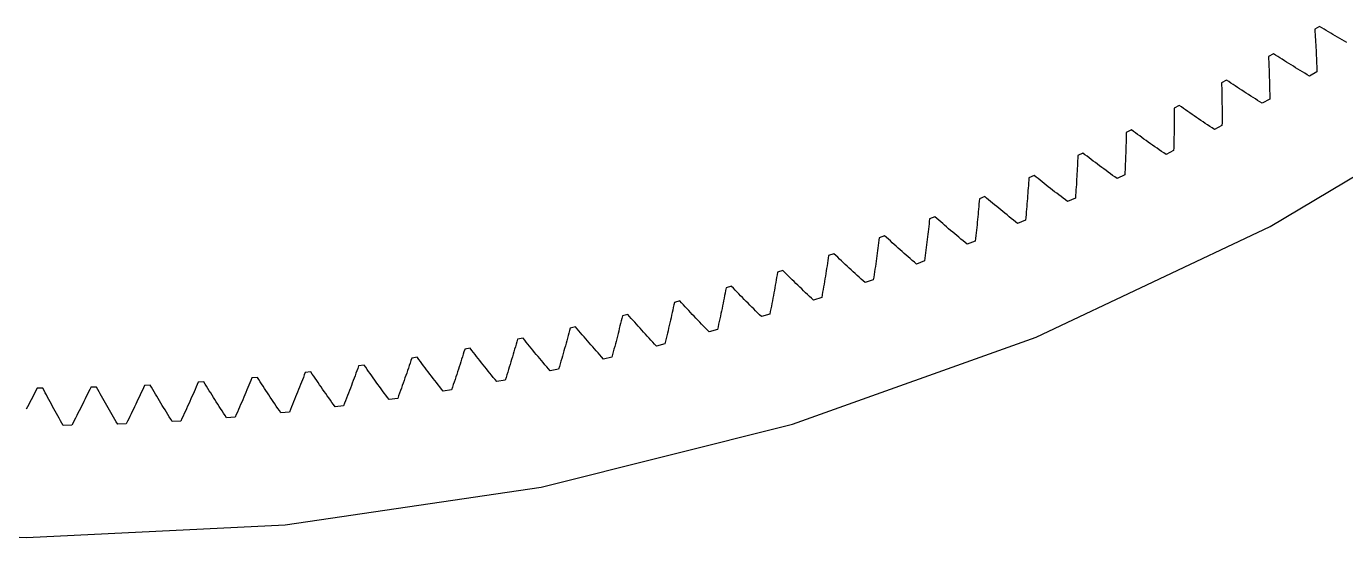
# Model space of a CAD drawing. Header units: metres. Extents: x -170 to 170, y -170 to 0.
# Drawn here: x 0 to 85, y -170 to -137 of the extents above; entities that cross this region are included whole.
import ezdxf

# ---------------------------------------------------------------- set-up
doc = ezdxf.new("R2010")
doc.units = ezdxf.units.M

msp = doc.modelspace()

# ---------------------------------------------------------------- linework, layer by layer
for p, q in [((83.3136, -137.011), (82.9986, -137.202)), ((82.9986, -137.202), (82.9998, -137.204)), ((82.9998, -137.204), (83.0113, -137.369)), ((83.0113, -137.369), (83.0226, -137.536)), ((83.0226, -137.536), (83.0335, -137.703)), ((83.3148, -137.013), (83.3136, -137.011)), ((83.4562, -137.1), (83.3148, -137.013)), ((83.5984, -137.186), (83.4562, -137.1)), ((83.7414, -137.273), (83.5984, -137.186)), ((83.8852, -137.36), (83.7414, -137.273)), ((84.0299, -137.447), (83.8852, -137.36)), ((84.1754, -137.534), (84.0299, -137.447)), ((84.3217, -137.621), (84.1754, -137.534)), ((84.4689, -137.708), (84.3217, -137.621)), ((83.0335, -137.703), (83.0441, -137.87)), ((83.0441, -137.87), (83.0543, -138.039)), ((83.0543, -138.039), (83.0642, -138.208)), ((83.0642, -138.208), (83.0738, -138.378)), ((83.0738, -138.378), (83.083, -138.549)), ((83.083, -138.549), (83.0919, -138.72)), ((84.6168, -137.795), (84.4689, -137.708)), ((84.7656, -137.883), (84.6168, -137.795)), ((84.9153, -137.97), (84.7656, -137.883)), ((85.0658, -138.057), (84.9153, -137.97)), ((80.3361, -138.778), (80.0171, -138.962)), ((80.0171, -138.962), (80.0182, -138.964)), ((80.0182, -138.964), (80.0262, -139.13)), ((80.0262, -139.13), (80.0338, -139.296)), ((80.0338, -139.296), (80.0412, -139.463)), ((80.3372, -138.78), (80.3361, -138.778)), ((80.4767, -138.87), (80.3372, -138.78)), ((80.617, -138.959), (80.4767, -138.87)), ((80.7581, -139.049), (80.617, -138.959)), ((80.9001, -139.139), (80.7581, -139.049)), ((81.0428, -139.229), (80.9001, -139.139)), ((81.1864, -139.319), (81.0428, -139.229)), ((81.3308, -139.41), (81.1864, -139.319)), ((83.0919, -138.72), (83.1004, -138.893)), ((83.1004, -138.893), (83.1086, -139.066)), ((83.1086, -139.066), (83.1164, -139.239)), ((83.1164, -139.239), (83.1239, -139.414)), ((80.0412, -139.463), (80.0481, -139.631)), ((80.0481, -139.631), (80.0547, -139.8)), ((80.0547, -139.8), (80.061, -139.969)), ((80.061, -139.969), (80.0669, -140.139)), ((80.0669, -140.139), (80.0724, -140.31)), ((81.476, -139.5), (81.3308, -139.41)), ((81.6221, -139.59), (81.476, -139.5)), ((81.769, -139.681), (81.6221, -139.59)), ((81.9167, -139.771), (81.769, -139.681)), ((82.0653, -139.861), (81.9167, -139.771)), ((82.2146, -139.952), (82.0653, -139.861)), ((82.3649, -140.042), (82.2146, -139.952)), ((82.5159, -140.133), (82.3649, -140.042)), ((82.6678, -140.224), (82.5159, -140.133)), ((83.144, -139.942), (82.6678, -140.224)), ((83.1239, -139.414), (83.1309, -139.589)), ((83.1309, -139.589), (83.1376, -139.765)), ((83.1376, -139.765), (83.144, -139.942)), ((77.3212, -140.48), (76.9982, -140.657)), ((76.9982, -140.657), (76.9993, -140.659)), ((76.9993, -140.659), (77.0037, -140.825)), ((77.0037, -140.825), (77.0078, -140.992)), ((77.0078, -140.992), (77.0115, -141.159)), ((77.3223, -140.482), (77.3212, -140.48)), ((77.4598, -140.575), (77.3223, -140.482)), ((77.5981, -140.667), (77.4598, -140.575)), ((77.7372, -140.76), (77.5981, -140.667)), ((77.8772, -140.853), (77.7372, -140.76)), ((78.018, -140.947), (77.8772, -140.853)), ((78.1596, -141.04), (78.018, -140.947)), ((78.302, -141.133), (78.1596, -141.04)), ((80.0724, -140.31), (80.0776, -140.482)), ((80.0776, -140.482), (80.0824, -140.654)), ((80.0824, -140.654), (80.0868, -140.827)), ((80.0868, -140.827), (80.0909, -141.001)), ((80.0909, -141.001), (80.0945, -141.176)), ((77.0115, -141.159), (77.0148, -141.327)), ((77.0148, -141.327), (77.0178, -141.496)), ((77.0178, -141.496), (77.0204, -141.665)), ((77.0204, -141.665), (77.0226, -141.835)), ((77.0226, -141.835), (77.0244, -142.006)), ((78.4453, -141.226), (78.302, -141.133)), ((78.5893, -141.32), (78.4453, -141.226)), ((78.7342, -141.413), (78.5893, -141.32)), ((78.88, -141.507), (78.7342, -141.413)), ((79.0265, -141.601), (78.88, -141.507)), ((79.1739, -141.694), (79.0265, -141.601)), ((79.3221, -141.788), (79.1739, -141.694)), ((79.4712, -141.882), (79.3221, -141.788)), ((79.6211, -141.976), (79.4712, -141.882)), ((80.1033, -141.704), (79.6211, -141.976)), ((80.0945, -141.176), (80.0978, -141.351)), ((80.0978, -141.351), (80.1007, -141.527)), ((80.1007, -141.527), (80.1033, -141.704)), ((80.1374, -149.927), (94.4469, -141.35)), ((74.2702, -142.117), (73.9435, -142.287)), ((73.9435, -142.287), (73.9445, -142.289)), ((73.9445, -142.289), (73.9453, -142.455)), ((73.9453, -142.455), (73.9458, -142.621)), ((73.9459, -142.789), (73.9456, -142.957)), ((73.9458, -142.621), (73.9459, -142.789)), ((74.2712, -142.119), (74.2702, -142.117)), ((74.4067, -142.214), (74.2712, -142.119)), ((74.543, -142.31), (74.4067, -142.214)), ((74.6801, -142.406), (74.543, -142.31)), ((74.818, -142.502), (74.6801, -142.406)), ((74.9567, -142.598), (74.818, -142.502)), ((75.0963, -142.694), (74.9567, -142.598)), ((75.2367, -142.791), (75.0963, -142.694)), ((75.3779, -142.887), (75.2367, -142.791)), ((77.0244, -142.006), (77.0259, -142.178)), ((77.0259, -142.178), (77.027, -142.35)), ((77.027, -142.35), (77.0277, -142.524)), ((77.0277, -142.524), (77.028, -142.698)), ((77.028, -142.698), (77.0279, -142.872)), ((73.9406, -143.636), (73.9383, -143.808)), ((73.9424, -143.465), (73.9406, -143.636)), ((73.9439, -143.295), (73.9424, -143.465)), ((73.9449, -143.125), (73.9439, -143.295)), ((73.9456, -142.957), (73.9449, -143.125)), ((75.5199, -142.984), (75.3779, -142.887)), ((75.6628, -143.08), (75.5199, -142.984)), ((75.8064, -143.177), (75.6628, -143.08)), ((75.9509, -143.274), (75.8064, -143.177)), ((76.0963, -143.371), (75.9509, -143.274)), ((76.2424, -143.467), (76.0963, -143.371)), ((76.3894, -143.565), (76.2424, -143.467)), ((76.5372, -143.662), (76.3894, -143.565)), ((77.0252, -143.401), (76.5372, -143.662)), ((77.0265, -143.224), (77.0252, -143.401)), ((77.0274, -143.048), (77.0265, -143.224)), ((77.0279, -142.872), (77.0274, -143.048)), ((70.8459, -144.352), (70.8419, -144.52)), ((70.8494, -144.185), (70.8459, -144.352)), ((70.8525, -144.018), (70.8494, -144.185)), ((70.8553, -143.852), (70.8525, -144.018)), ((71.1846, -143.687), (70.8543, -143.85)), ((70.8543, -143.85), (70.8553, -143.852)), ((71.1856, -143.689), (71.1846, -143.687)), ((71.319, -143.788), (71.1856, -143.689)), ((71.4531, -143.886), (71.319, -143.788)), ((71.5881, -143.985), (71.4531, -143.886)), ((71.7239, -144.084), (71.5881, -143.985)), ((71.8606, -144.183), (71.7239, -144.084)), ((71.998, -144.282), (71.8606, -144.183)), ((72.1363, -144.382), (71.998, -144.282)), ((72.2754, -144.481), (72.1363, -144.382)), ((72.4153, -144.581), (72.2754, -144.481)), ((73.9292, -144.327), (73.9253, -144.502)), ((73.9326, -144.153), (73.9292, -144.327)), ((73.9357, -143.98), (73.9326, -144.153)), ((73.9383, -143.808), (73.9357, -143.98)), ((67.733, -145.348), (67.7266, -145.514)), ((68.0658, -145.19), (67.732, -145.346)), ((67.732, -145.346), (67.733, -145.348)), ((68.0667, -145.192), (68.0658, -145.19)), ((68.198, -145.294), (68.0667, -145.192)), ((68.33, -145.395), (68.198, -145.294)), ((70.8222, -145.199), (70.8163, -145.371)), ((70.8278, -145.028), (70.8222, -145.199)), ((70.8329, -144.858), (70.8278, -145.028)), ((70.8376, -144.689), (70.8329, -144.858)), ((70.8419, -144.52), (70.8376, -144.689)), ((72.556, -144.68), (72.4153, -144.581)), ((72.6976, -144.78), (72.556, -144.68)), ((72.84, -144.88), (72.6976, -144.78)), ((72.9832, -144.98), (72.84, -144.88)), ((73.1272, -145.08), (72.9832, -144.98)), ((73.2721, -145.18), (73.1272, -145.08)), ((73.4178, -145.281), (73.2721, -145.18)), ((73.9112, -145.03), (73.4178, -145.281)), ((73.9163, -144.853), (73.9112, -145.03)), ((73.921, -144.677), (73.9163, -144.853)), ((73.9253, -144.502), (73.921, -144.677)), ((67.6973, -146.184), (67.6889, -146.354)), ((67.7052, -146.016), (67.6973, -146.184)), ((67.7128, -145.848), (67.7052, -146.016)), ((67.7199, -145.681), (67.7128, -145.848)), ((67.7266, -145.514), (67.7199, -145.681)), ((68.4628, -145.497), (68.33, -145.395)), ((68.5965, -145.599), (68.4628, -145.497)), ((68.7309, -145.701), (68.5965, -145.599)), ((68.8662, -145.803), (68.7309, -145.701)), ((69.0023, -145.906), (68.8662, -145.803)), ((69.1392, -146.008), (69.0023, -145.906)), ((69.2769, -146.111), (69.1392, -146.008)), ((69.4155, -146.213), (69.2769, -146.111)), ((70.7883, -146.064), (70.7802, -146.24)), ((70.7959, -145.89), (70.7883, -146.064)), ((70.8031, -145.716), (70.7959, -145.89)), ((70.8099, -145.543), (70.8031, -145.716)), ((70.8163, -145.371), (70.8099, -145.543)), ((64.5692, -146.942), (64.5589, -147.109)), ((64.5791, -146.777), (64.5692, -146.942)), ((64.9153, -146.626), (64.5782, -146.775)), ((64.5782, -146.775), (64.5791, -146.777)), ((64.9162, -146.628), (64.9153, -146.626)), ((65.0452, -146.732), (64.9162, -146.628)), ((65.175, -146.837), (65.0452, -146.732)), ((65.3056, -146.941), (65.175, -146.837)), ((65.437, -147.046), (65.3056, -146.941)), ((65.5692, -147.151), (65.437, -147.046)), ((67.6511, -147.038), (67.6406, -147.211)), ((67.6612, -146.866), (67.6511, -147.038)), ((67.6709, -146.694), (67.6612, -146.866)), ((67.6801, -146.524), (67.6709, -146.694)), ((67.6889, -146.354), (67.6801, -146.524)), ((69.5548, -146.316), (69.4155, -146.213)), ((69.695, -146.419), (69.5548, -146.316)), ((69.836, -146.522), (69.695, -146.419)), ((69.9779, -146.625), (69.836, -146.522)), ((70.1205, -146.728), (69.9779, -146.625)), ((70.264, -146.832), (70.1205, -146.728)), ((70.7628, -146.592), (70.264, -146.832)), ((70.7717, -146.415), (70.7628, -146.592)), ((70.7802, -146.24), (70.7717, -146.415)), ((64.5133, -147.781), (64.5009, -147.951)), ((64.5254, -147.612), (64.5133, -147.781)), ((64.537, -147.443), (64.5254, -147.612)), ((64.5481, -147.276), (64.537, -147.443)), ((64.5589, -147.109), (64.5481, -147.276)), ((65.7022, -147.256), (65.5692, -147.151)), ((65.8361, -147.361), (65.7022, -147.256)), ((65.9707, -147.467), (65.8361, -147.361)), ((66.1062, -147.572), (65.9707, -147.467)), ((66.2425, -147.678), (66.1062, -147.572)), ((66.3796, -147.784), (66.2425, -147.678)), ((66.5176, -147.89), (66.3796, -147.784)), ((66.6563, -147.996), (66.5176, -147.89)), ((67.6064, -147.734), (67.5941, -147.909)), ((67.6182, -147.559), (67.6064, -147.734)), ((67.6296, -147.384), (67.6182, -147.559)), ((67.6406, -147.211), (67.6296, -147.384)), ((61.3534, -148.635), (61.3386, -148.802)), ((61.3678, -148.468), (61.3534, -148.635)), ((61.3817, -148.302), (61.3678, -148.468)), ((61.3951, -148.137), (61.3817, -148.302)), ((61.7345, -147.993), (61.3943, -148.135)), ((61.3943, -148.135), (61.3951, -148.137)), ((61.7353, -147.995), (61.7345, -147.993)), ((61.862, -148.102), (61.7353, -147.995)), ((61.9895, -148.21), (61.862, -148.102)), ((62.1179, -148.317), (61.9895, -148.21)), ((62.247, -148.425), (62.1179, -148.317)), ((62.3769, -148.532), (62.247, -148.425)), ((62.5077, -148.64), (62.3769, -148.532)), ((62.6392, -148.748), (62.5077, -148.64)), ((62.7716, -148.857), (62.6392, -148.748)), ((64.4465, -148.637), (64.4318, -148.81)), ((64.4608, -148.464), (64.4465, -148.637)), ((64.4746, -148.292), (64.4608, -148.464)), ((64.4879, -148.121), (64.4746, -148.292)), ((64.5009, -147.951), (64.4879, -148.121)), ((66.7959, -148.102), (66.6563, -147.996)), ((66.9363, -148.208), (66.7959, -148.102)), ((67.0775, -148.315), (66.9363, -148.208)), ((67.5814, -148.086), (67.0775, -148.315)), ((67.5941, -147.909), (67.5814, -148.086)), ((58.1655, -149.593), (58.148, -149.759)), ((58.1825, -149.428), (58.1655, -149.593)), ((58.5249, -149.292), (58.1817, -149.426)), ((58.1817, -149.426), (58.1825, -149.428)), ((58.5257, -149.294), (58.5249, -149.292)), ((58.6501, -149.404), (58.5257, -149.294)), ((58.7753, -149.513), (58.6501, -149.404)), ((58.9012, -149.624), (58.7753, -149.513)), ((61.275, -149.479), (61.2579, -149.65)), ((61.2916, -149.309), (61.275, -149.479)), ((61.3077, -149.139), (61.2916, -149.309)), ((61.3234, -148.97), (61.3077, -149.139)), ((61.3386, -148.802), (61.3234, -148.97)), ((62.9047, -148.965), (62.7716, -148.857)), ((63.0387, -149.074), (62.9047, -148.965)), ((63.1735, -149.182), (63.0387, -149.074)), ((63.3091, -149.291), (63.1735, -149.182)), ((63.4456, -149.4), (63.3091, -149.291)), ((63.5828, -149.509), (63.4456, -149.4)), ((63.7209, -149.619), (63.5828, -149.509)), ((64.3684, -149.51), (63.8598, -149.728)), ((64.385, -149.334), (64.3684, -149.51)), ((64.4011, -149.159), (64.385, -149.334)), ((64.4167, -148.984), (64.4011, -149.159)), ((64.4318, -148.81), (64.4167, -148.984)), ((58.0735, -150.428), (58.0537, -150.597)), ((58.0928, -150.26), (58.0735, -150.428)), ((58.1117, -150.092), (58.0928, -150.26)), ((58.1301, -149.925), (58.1117, -150.092)), ((58.148, -149.759), (58.1301, -149.925)), ((59.028, -149.734), (58.9012, -149.624)), ((59.1555, -149.844), (59.028, -149.734)), ((59.2839, -149.955), (59.1555, -149.844)), ((59.4131, -150.066), (59.2839, -149.955)), ((59.5431, -150.177), (59.4131, -150.066)), ((59.6739, -150.288), (59.5431, -150.177)), ((59.8055, -150.4), (59.6739, -150.288)), ((59.9379, -150.511), (59.8055, -150.4)), ((61.1851, -150.34), (61.1657, -150.514)), ((61.204, -150.166), (61.1851, -150.34)), ((61.2224, -149.994), (61.204, -150.166)), ((61.2404, -149.821), (61.2224, -149.994)), ((61.2579, -149.65), (61.2404, -149.821)), ((63.8598, -149.728), (63.7209, -149.619)), ((65.0562, -157.06), (80.1374, -149.927)), ((54.8797, -151.145), (54.8576, -151.312)), ((54.9012, -150.979), (54.8797, -151.145)), ((54.9222, -150.814), (54.9012, -150.979)), ((54.9428, -150.649), (54.9222, -150.814)), ((55.2881, -150.52), (54.9421, -150.647)), ((54.9421, -150.647), (54.9428, -150.649)), ((55.2888, -150.523), (55.2881, -150.52)), ((55.4108, -150.635), (55.2888, -150.523)), ((55.5336, -150.748), (55.4108, -150.635)), ((55.6571, -150.86), (55.5336, -150.748)), ((55.7815, -150.973), (55.6571, -150.86)), ((55.9066, -151.087), (55.7815, -150.973)), ((56.0326, -151.2), (55.9066, -151.087)), ((56.1593, -151.314), (56.0326, -151.2)), ((57.9698, -151.28), (57.9476, -151.453)), ((57.9915, -151.109), (57.9698, -151.28)), ((58.0127, -150.937), (57.9915, -151.109)), ((58.0334, -150.767), (58.0127, -150.937)), ((58.0537, -150.597), (58.0334, -150.767)), ((60.0712, -150.623), (59.9379, -150.511)), ((60.2052, -150.735), (60.0712, -150.623)), ((60.3401, -150.847), (60.2052, -150.735)), ((60.4758, -150.96), (60.3401, -150.847)), ((60.6123, -151.072), (60.4758, -150.96)), ((61.1255, -150.865), (60.6123, -151.072)), ((61.1458, -150.689), (61.1255, -150.865)), ((61.1657, -150.514), (61.1458, -150.689)), ((51.6287, -152.129), (51.6036, -152.295)), ((51.6534, -151.964), (51.6287, -152.129)), ((51.6775, -151.8), (51.6534, -151.964)), ((52.0254, -151.679), (51.6768, -151.798)), ((51.6768, -151.798), (51.6775, -151.8)), ((52.0261, -151.681), (52.0254, -151.679)), ((52.1457, -151.796), (52.0261, -151.681)), ((52.266, -151.911), (52.1457, -151.796)), ((52.3871, -152.027), (52.266, -151.911)), ((52.5089, -152.143), (52.3871, -152.027)), ((52.6316, -152.259), (52.5089, -152.143)), ((54.7648, -151.985), (54.7404, -152.155)), ((54.7888, -151.815), (54.7648, -151.985)), ((54.8122, -151.647), (54.7888, -151.815)), ((54.8352, -151.479), (54.8122, -151.647)), ((54.8576, -151.312), (54.8352, -151.479)), ((56.2869, -151.428), (56.1593, -151.314)), ((56.4153, -151.542), (56.2869, -151.428)), ((56.5444, -151.656), (56.4153, -151.542)), ((56.6744, -151.77), (56.5444, -151.656)), ((56.8052, -151.885), (56.6744, -151.77)), ((56.9368, -152), (56.8052, -151.885)), ((57.0692, -152.115), (56.9368, -152)), ((57.2025, -152.23), (57.0692, -152.115)), ((57.8782, -151.974), (57.8541, -152.15)), ((57.9018, -151.8), (57.8782, -151.974)), ((57.925, -151.626), (57.9018, -151.8)), ((57.9476, -151.453), (57.925, -151.626)), ((48.3881, -152.881), (48.3604, -153.044)), ((48.7385, -152.767), (48.3874, -152.879)), ((48.3874, -152.879), (48.3881, -152.881)), ((48.7392, -152.769), (48.7385, -152.767)), ((48.8562, -152.887), (48.7392, -152.769)), ((48.974, -153.004), (48.8562, -152.887)), ((51.4983, -152.963), (51.4707, -153.132)), ((51.5254, -152.795), (51.4983, -152.963)), ((51.552, -152.627), (51.5254, -152.795)), ((51.578, -152.461), (51.552, -152.627)), ((51.6036, -152.295), (51.578, -152.461)), ((52.7551, -152.375), (52.6316, -152.259)), ((52.8794, -152.491), (52.7551, -152.375)), ((53.0045, -152.608), (52.8794, -152.491)), ((53.1303, -152.724), (53.0045, -152.608)), ((53.257, -152.841), (53.1303, -152.724)), ((53.3845, -152.959), (53.257, -152.841)), ((53.5128, -153.076), (53.3845, -152.959)), ((54.6379, -152.841), (54.611, -153.015)), ((54.6643, -152.669), (54.6379, -152.841)), ((54.6902, -152.497), (54.6643, -152.669)), ((54.7155, -152.325), (54.6902, -152.497)), ((54.7404, -152.155), (54.7155, -152.325)), ((57.3365, -152.345), (57.2025, -152.23)), ((57.8541, -152.15), (57.3365, -152.345)), ((45.4289, -153.784), (45.0755, -153.888)), ((45.4296, -153.786), (45.4289, -153.784)), ((45.544, -153.906), (45.4296, -153.786)), ((48.2447, -153.705), (48.2145, -153.872)), ((48.2744, -153.539), (48.2447, -153.705)), ((48.3036, -153.373), (48.2744, -153.539)), ((48.3322, -153.208), (48.3036, -153.373)), ((48.3604, -153.044), (48.3322, -153.208)), ((49.0926, -153.122), (48.974, -153.004)), ((49.2119, -153.241), (49.0926, -153.122)), ((49.3321, -153.359), (49.2119, -153.241)), ((49.453, -153.478), (49.3321, -153.359)), ((49.5748, -153.597), (49.453, -153.478)), ((49.6973, -153.716), (49.5748, -153.597)), ((49.8206, -153.836), (49.6973, -153.716)), ((49.9447, -153.956), (49.8206, -153.836)), ((51.3554, -153.813), (51.3253, -153.985)), ((51.385, -153.642), (51.3554, -153.813)), ((51.4141, -153.471), (51.385, -153.642)), ((51.4427, -153.301), (51.4141, -153.471)), ((51.4707, -153.132), (51.4427, -153.301)), ((53.6419, -153.194), (53.5128, -153.076)), ((53.7718, -153.312), (53.6419, -153.194)), ((53.9025, -153.43), (53.7718, -153.312)), ((54.034, -153.548), (53.9025, -153.43)), ((54.5557, -153.363), (54.034, -153.548)), ((54.5836, -153.189), (54.5557, -153.363)), ((54.611, -153.015), (54.5836, -153.189)), ((44.9482, -154.545), (44.915, -154.711)), ((44.981, -154.38), (44.9482, -154.545)), ((45.0132, -154.216), (44.981, -154.38)), ((45.0449, -154.053), (45.0132, -154.216)), ((45.0761, -153.89), (45.0449, -154.053)), ((45.0755, -153.888), (45.0761, -153.89)), ((45.6592, -154.026), (45.544, -153.906)), ((45.7752, -154.147), (45.6592, -154.026)), ((45.892, -154.268), (45.7752, -154.147)), ((46.0096, -154.389), (45.892, -154.268)), ((46.1279, -154.51), (46.0096, -154.389)), ((46.247, -154.632), (46.1279, -154.51)), ((46.367, -154.754), (46.247, -154.632)), ((48.0887, -154.545), (48.0559, -154.715)), ((48.1209, -154.376), (48.0887, -154.545)), ((48.1526, -154.207), (48.1209, -154.376)), ((48.1838, -154.039), (48.1526, -154.207)), ((48.2145, -153.872), (48.1838, -154.039)), ((50.0697, -154.076), (49.9447, -153.956)), ((50.1954, -154.196), (50.0697, -154.076)), ((50.3219, -154.316), (50.1954, -154.196)), ((50.4492, -154.437), (50.3219, -154.316)), ((50.5774, -154.558), (50.4492, -154.437)), ((50.7063, -154.679), (50.5774, -154.558)), ((51.2318, -154.505), (50.7063, -154.679)), ((51.2635, -154.331), (51.2318, -154.505)), ((51.2947, -154.158), (51.2635, -154.331)), ((51.3253, -153.985), (51.2947, -154.158)), ((41.6011, -155.48), (41.5643, -155.644)), ((41.6374, -155.316), (41.6011, -155.48)), ((41.6732, -155.152), (41.6374, -155.316)), ((41.7084, -154.989), (41.6732, -155.152)), ((41.7431, -154.827), (41.7084, -154.989)), ((42.0982, -154.729), (41.7425, -154.825)), ((41.7425, -154.825), (41.7431, -154.827)), ((42.0987, -154.731), (42.0982, -154.729)), ((42.2106, -154.853), (42.0987, -154.731)), ((42.3232, -154.976), (42.2106, -154.853)), ((42.4365, -155.099), (42.3232, -154.976)), ((42.5507, -155.222), (42.4365, -155.099)), ((42.6656, -155.346), (42.5507, -155.222)), ((42.7813, -155.47), (42.6656, -155.346)), ((42.8978, -155.594), (42.7813, -155.47)), ((44.7408, -155.548), (44.7044, -155.717)), ((44.7767, -155.379), (44.7408, -155.548)), ((44.8121, -155.211), (44.7767, -155.379)), ((44.8469, -155.044), (44.8121, -155.211)), ((44.8812, -154.877), (44.8469, -155.044)), ((44.915, -154.711), (44.8812, -154.877)), ((46.4877, -154.876), (46.367, -154.754)), ((46.6092, -154.998), (46.4877, -154.876)), ((46.7315, -155.121), (46.6092, -154.998)), ((46.8546, -155.244), (46.7315, -155.121)), ((46.9785, -155.367), (46.8546, -155.244)), ((47.1032, -155.49), (46.9785, -155.367)), ((47.2287, -155.614), (47.1032, -155.49)), ((47.9195, -155.402), (47.8841, -155.575)), ((47.9544, -155.23), (47.9195, -155.402)), ((47.9888, -155.058), (47.9544, -155.23)), ((48.0226, -154.886), (47.9888, -155.058)), ((48.0559, -154.715), (48.0226, -154.886)), ((38.2346, -156.342), (38.1942, -156.505)), ((38.2744, -156.178), (38.2346, -156.342)), ((38.3137, -156.016), (38.2744, -156.178)), ((38.3525, -155.854), (38.3137, -156.016)), ((38.3907, -155.692), (38.3525, -155.854)), ((38.7478, -155.601), (38.3901, -155.69)), ((38.3901, -155.69), (38.3907, -155.692)), ((38.7483, -155.604), (38.7478, -155.601)), ((38.8574, -155.728), (38.7483, -155.604)), ((38.9673, -155.854), (38.8574, -155.728)), ((39.078, -155.979), (38.9673, -155.854)), ((39.1895, -156.105), (39.078, -155.979)), ((39.3017, -156.231), (39.1895, -156.105)), ((39.4147, -156.357), (39.3017, -156.231)), ((39.5285, -156.484), (39.4147, -156.357)), ((41.4116, -156.309), (41.3721, -156.477)), ((41.4506, -156.142), (41.4116, -156.309)), ((41.489, -155.976), (41.4506, -156.142)), ((41.5269, -155.81), (41.489, -155.976)), ((41.5643, -155.644), (41.5269, -155.81)), ((43.015, -155.719), (42.8978, -155.594)), ((43.1331, -155.843), (43.015, -155.719)), ((43.2519, -155.968), (43.1331, -155.843)), ((43.3715, -156.093), (43.2519, -155.968)), ((43.492, -156.219), (43.3715, -156.093)), ((43.6132, -156.345), (43.492, -156.219)), ((43.7352, -156.471), (43.6132, -156.345)), ((44.5918, -156.229), (44.5532, -156.401)), ((44.6299, -156.057), (44.5918, -156.229)), ((44.6674, -155.887), (44.6299, -156.057)), ((44.7044, -155.717), (44.6674, -155.887)), ((47.355, -155.737), (47.2287, -155.614)), ((47.8841, -155.575), (47.355, -155.737)), ((31.6337, -157.204), (31.5885, -157.364)), ((31.9943, -157.129), (31.6332, -157.202)), ((31.6332, -157.202), (31.6337, -157.204)), ((31.9948, -157.131), (31.9943, -157.129)), ((32.0984, -157.261), (31.9948, -157.131)), ((34.8503, -157.131), (34.8064, -157.294)), ((34.8936, -156.968), (34.8503, -157.131)), ((34.9364, -156.806), (34.8936, -156.968)), ((34.9786, -156.645), (34.9364, -156.806)), ((35.0203, -156.485), (34.9786, -156.645)), ((35.3793, -156.402), (35.0198, -156.483)), ((35.0198, -156.483), (35.0203, -156.485)), ((35.3798, -156.404), (35.3793, -156.402)), ((35.4862, -156.531), (35.3798, -156.404)), ((35.5934, -156.659), (35.4862, -156.531)), ((35.7013, -156.786), (35.5934, -156.659)), ((35.81, -156.915), (35.7013, -156.786)), ((35.9195, -157.043), (35.81, -156.915)), ((36.0298, -157.172), (35.9195, -157.043)), ((36.1408, -157.301), (36.0298, -157.172)), ((38.0272, -157.167), (37.9841, -157.334)), ((38.0698, -157.001), (38.0272, -157.167)), ((38.1118, -156.835), (38.0698, -157.001)), ((38.1533, -156.67), (38.1118, -156.835)), ((38.1942, -156.505), (38.1533, -156.67)), ((39.643, -156.611), (39.5285, -156.484)), ((39.7584, -156.738), (39.643, -156.611)), ((39.8745, -156.866), (39.7584, -156.738)), ((39.9914, -156.993), (39.8745, -156.866)), ((40.1091, -157.122), (39.9914, -156.993)), ((40.2275, -157.25), (40.1091, -157.122)), ((41.2085, -157.155), (41.1662, -157.326)), ((41.2502, -156.985), (41.2085, -157.155)), ((41.2914, -156.815), (41.2502, -156.985)), ((41.332, -156.646), (41.2914, -156.815)), ((41.3721, -156.477), (41.332, -156.646)), ((43.858, -156.597), (43.7352, -156.471)), ((43.9816, -156.723), (43.858, -156.597)), ((44.5141, -156.573), (43.9816, -156.723)), ((44.5532, -156.401), (44.5141, -156.573)), ((49.3484, -162.68), (65.0562, -157.06)), ((28.1837, -158.009), (28.1345, -158.168)), ((28.2322, -157.851), (28.1837, -158.009)), ((28.5944, -157.783), (28.2318, -157.849)), ((28.2318, -157.849), (28.2322, -157.851)), ((28.5948, -157.785), (28.5944, -157.783)), ((28.6957, -157.917), (28.5948, -157.785)), ((28.7973, -158.049), (28.6957, -157.917)), ((28.8996, -158.182), (28.7973, -158.049)), ((31.4023, -158.008), (31.3543, -158.171)), ((31.4497, -157.846), (31.4023, -158.008)), ((31.4965, -157.685), (31.4497, -157.846)), ((31.5428, -157.524), (31.4965, -157.685)), ((31.5885, -157.364), (31.5428, -157.524)), ((32.2028, -157.391), (32.0984, -157.261)), ((32.308, -157.521), (32.2028, -157.391)), ((32.4139, -157.651), (32.308, -157.521)), ((32.5206, -157.782), (32.4139, -157.651)), ((32.628, -157.913), (32.5206, -157.782)), ((32.7362, -158.045), (32.628, -157.913)), ((32.8452, -158.176), (32.7362, -158.045)), ((34.6251, -157.952), (34.5784, -158.118)), ((34.6713, -157.786), (34.6251, -157.952)), ((34.7169, -157.621), (34.6713, -157.786)), ((34.7619, -157.457), (34.7169, -157.621)), ((34.8064, -157.294), (34.7619, -157.457)), ((36.2526, -157.43), (36.1408, -157.301)), ((36.3651, -157.56), (36.2526, -157.43)), ((36.4784, -157.69), (36.3651, -157.56)), ((36.5926, -157.82), (36.4784, -157.69)), ((36.7074, -157.951), (36.5926, -157.82)), ((36.8231, -158.082), (36.7074, -157.951)), ((36.9396, -158.213), (36.8231, -158.082)), ((37.8059, -158.008), (37.7599, -158.178)), ((37.8513, -157.839), (37.8059, -158.008)), ((37.8961, -157.67), (37.8513, -157.839)), ((37.9404, -157.502), (37.8961, -157.67)), ((37.9841, -157.334), (37.9404, -157.502)), ((40.3468, -157.378), (40.2275, -157.25)), ((40.4668, -157.507), (40.3468, -157.378)), ((40.5876, -157.636), (40.4668, -157.507)), ((41.1233, -157.498), (40.5876, -157.636)), ((41.1662, -157.326), (41.1233, -157.498)), ((21.3915, -158.922), (21.3361, -159.079)), ((21.7563, -158.871), (21.3912, -158.92)), ((21.3912, -158.92), (21.3915, -158.922)), ((21.7566, -158.873), (21.7563, -158.871)), ((21.8516, -159.009), (21.7566, -158.873)), ((24.6599, -158.898), (24.6062, -159.057)), ((24.7131, -158.739), (24.6599, -158.898)), ((24.7657, -158.581), (24.7131, -158.739)), ((24.8177, -158.423), (24.7657, -158.581)), ((25.1812, -158.364), (24.8173, -158.421)), ((24.8173, -158.421), (24.8177, -158.423)), ((25.1816, -158.366), (25.1812, -158.364)), ((25.2795, -158.5), (25.1816, -158.366)), ((25.3783, -158.634), (25.2795, -158.5)), ((25.4777, -158.769), (25.3783, -158.634)), ((25.5779, -158.904), (25.4777, -158.769)), ((25.6788, -159.039), (25.5779, -158.904)), ((27.9321, -158.811), (27.88, -158.973)), ((27.9836, -158.649), (27.9321, -158.811)), ((28.0345, -158.489), (27.9836, -158.649)), ((28.0848, -158.328), (28.0345, -158.489)), ((28.1345, -158.168), (28.0848, -158.328)), ((29.0027, -158.314), (28.8996, -158.182)), ((29.1065, -158.447), (29.0027, -158.314)), ((29.2111, -158.581), (29.1065, -158.447)), ((29.3164, -158.715), (29.2111, -158.581)), ((29.4225, -158.849), (29.3164, -158.715)), ((29.5294, -158.983), (29.4225, -158.849)), ((31.1566, -158.827), (31.1057, -158.993)), ((31.2069, -158.662), (31.1566, -158.827)), ((31.2566, -158.498), (31.2069, -158.662)), ((31.3058, -158.334), (31.2566, -158.498)), ((31.3543, -158.171), (31.3058, -158.334)), ((32.9549, -158.308), (32.8452, -158.176)), ((33.0654, -158.441), (32.9549, -158.308)), ((33.1767, -158.574), (33.0654, -158.441)), ((33.2887, -158.707), (33.1767, -158.574)), ((33.4015, -158.84), (33.2887, -158.707)), ((33.5151, -158.973), (33.4015, -158.84)), ((34.3857, -158.787), (34.336, -158.956)), ((34.4347, -158.619), (34.3857, -158.787)), ((34.4832, -158.451), (34.4347, -158.619)), ((34.5311, -158.284), (34.4832, -158.451)), ((34.5784, -158.118), (34.5311, -158.284)), ((37.0568, -158.344), (36.9396, -158.213)), ((37.1748, -158.476), (37.0568, -158.344)), ((37.7133, -158.349), (37.1748, -158.476)), ((37.7599, -158.178), (37.7133, -158.349)), ((14.5109, -159.698), (14.4488, -159.851)), ((14.8776, -159.662), (14.5107, -159.695)), ((14.5107, -159.695), (14.5109, -159.698)), ((14.8778, -159.664), (14.8776, -159.662)), ((14.9669, -159.804), (14.8778, -159.664)), ((17.8373, -159.658), (17.7773, -159.814)), ((17.8966, -159.502), (17.8373, -159.658)), ((17.9554, -159.347), (17.8966, -159.502)), ((18.3212, -159.303), (17.9551, -159.345)), ((17.9551, -159.345), (17.9554, -159.347)), ((18.3214, -159.305), (18.3212, -159.303)), ((18.4135, -159.443), (18.3214, -159.305)), ((18.5064, -159.582), (18.4135, -159.443)), ((18.5999, -159.72), (18.5064, -159.582)), ((18.6942, -159.86), (18.5999, -159.72)), ((21.1086, -159.71), (21.0502, -159.869)), ((21.1664, -159.551), (21.1086, -159.71)), ((21.2236, -159.393), (21.1664, -159.551)), ((21.2801, -159.236), (21.2236, -159.393)), ((21.3361, -159.079), (21.2801, -159.236)), ((21.9474, -159.145), (21.8516, -159.009)), ((22.0439, -159.282), (21.9474, -159.145)), ((22.1412, -159.419), (22.0439, -159.282)), ((22.2392, -159.556), (22.1412, -159.419)), ((22.3379, -159.694), (22.2392, -159.556)), ((22.4374, -159.832), (22.3379, -159.694)), ((24.3851, -159.699), (24.3283, -159.862)), ((24.4413, -159.538), (24.3851, -159.699)), ((24.4968, -159.377), (24.4413, -159.538)), ((24.5518, -159.217), (24.4968, -159.377)), ((24.6062, -159.057), (24.5518, -159.217)), ((25.7805, -159.174), (25.6788, -159.039)), ((25.8829, -159.31), (25.7805, -159.174)), ((25.9861, -159.447), (25.8829, -159.31)), ((26.09, -159.583), (25.9861, -159.447)), ((26.1947, -159.721), (26.09, -159.583)), ((26.3001, -159.858), (26.1947, -159.721)), ((27.6107, -159.792), (27.555, -159.958)), ((27.6658, -159.627), (27.6107, -159.792)), ((27.7202, -159.463), (27.6658, -159.627)), ((27.7741, -159.299), (27.7202, -159.463)), ((27.8273, -159.136), (27.7741, -159.299)), ((27.88, -158.973), (27.8273, -159.136)), ((29.637, -159.118), (29.5294, -158.983)), ((29.7453, -159.253), (29.637, -159.118)), ((29.8545, -159.388), (29.7453, -159.253)), ((29.9644, -159.524), (29.8545, -159.388)), ((30.0751, -159.66), (29.9644, -159.524)), ((30.1865, -159.796), (30.0751, -159.66)), ((30.2987, -159.933), (30.1865, -159.796)), ((30.8961, -159.661), (30.8423, -159.829)), ((30.9494, -159.493), (30.8961, -159.661)), ((31.0021, -159.326), (30.9494, -159.493)), ((31.0542, -159.159), (31.0021, -159.326)), ((31.1057, -158.993), (31.0542, -159.159)), ((33.6295, -159.107), (33.5151, -158.973)), ((33.7446, -159.242), (33.6295, -159.107)), ((34.2858, -159.126), (33.7446, -159.242)), ((34.336, -158.956), (34.2858, -159.126)), ((0.60625, -160.502), (0.53047, -160.65)), ((0.68137, -160.354), (0.60625, -160.502)), ((1.04977, -160.35), (0.68135, -160.352)), ((0.68135, -160.352), (0.68137, -160.354)), ((1.04979, -160.352), (1.04977, -160.35)), ((1.1265, -160.499), (1.04979, -160.352)), ((1.20387, -160.647), (1.1265, -160.499)), ((1.28192, -160.795), (1.20387, -160.647)), ((3.99879, -160.601), (3.92558, -160.752)), ((4.07135, -160.451), (3.99879, -160.601)), ((4.14325, -160.302), (4.07135, -160.451)), ((4.51149, -160.29), (4.14319, -160.3)), ((4.14319, -160.3), (4.14325, -160.302)), ((4.51155, -160.292), (4.51149, -160.29)), ((4.5914, -160.437), (4.51155, -160.292)), ((4.67195, -160.583), (4.5914, -160.437)), ((4.75317, -160.73), (4.67195, -160.583)), ((7.39531, -160.63), (7.32469, -160.782)), ((7.46524, -160.478), (7.39531, -160.63)), ((7.53456, -160.326), (7.46524, -160.478)), ((7.60321, -160.175), (7.53456, -160.326)), ((7.9711, -160.155), (7.6031, -160.173)), ((7.6031, -160.173), (7.60321, -160.175)), ((7.97121, -160.157), (7.9711, -160.155)), ((8.05418, -160.301), (7.97121, -160.157)), ((8.13786, -160.445), (8.05418, -160.301)), ((8.22223, -160.589), (8.13786, -160.445)), ((8.3073, -160.734), (8.22223, -160.589)), ((10.7943, -160.587), (10.7263, -160.741)), ((10.8616, -160.433), (10.7943, -160.587)), ((10.9282, -160.279), (10.8616, -160.433)), ((10.9942, -160.126), (10.9282, -160.279)), ((11.0596, -159.974), (10.9942, -160.126)), ((11.427, -159.946), (11.0595, -159.971)), ((11.0595, -159.971), (11.0596, -159.974)), ((11.4272, -159.948), (11.427, -159.946)), ((11.5132, -160.09), (11.4272, -159.948)), ((11.6, -160.232), (11.5132, -160.09)), ((11.6874, -160.375), (11.6, -160.232)), ((11.7756, -160.518), (11.6874, -160.375)), ((11.8645, -160.661), (11.7756, -160.518)), ((14.129, -160.628), (14.0632, -160.785)), ((14.1942, -160.472), (14.129, -160.628)), ((14.2588, -160.316), (14.1942, -160.472)), ((14.3228, -160.161), (14.2588, -160.316)), ((14.3861, -160.006), (14.3228, -160.161)), ((14.4488, -159.851), (14.3861, -160.006)), ((15.0567, -159.944), (14.9669, -159.804)), ((15.1472, -160.085), (15.0567, -159.944)), ((15.2384, -160.226), (15.1472, -160.085)), ((15.3304, -160.367), (15.2384, -160.226)), ((15.4231, -160.509), (15.3304, -160.367)), ((15.5165, -160.652), (15.4231, -160.509)), ((17.4682, -160.603), (17.4044, -160.763)), ((17.5312, -160.444), (17.4682, -160.603)), ((17.5937, -160.286), (17.5312, -160.444)), ((17.6555, -160.128), (17.5937, -160.286)), ((17.7167, -159.971), (17.6555, -160.128)), ((17.7773, -159.814), (17.7167, -159.971)), ((18.7892, -159.999), (18.6942, -159.86)), ((18.8849, -160.139), (18.7892, -159.999)), ((18.9814, -160.279), (18.8849, -160.139)), ((19.0786, -160.42), (18.9814, -160.279)), ((19.1765, -160.561), (19.0786, -160.42)), ((19.2751, -160.702), (19.1765, -160.561)), ((20.8104, -160.511), (20.7489, -160.673)), ((20.8713, -160.35), (20.8104, -160.511)), ((20.9315, -160.189), (20.8713, -160.35)), ((20.9912, -160.028), (20.9315, -160.189)), ((21.0502, -159.869), (20.9912, -160.028)), ((22.5376, -159.971), (22.4374, -159.832)), ((22.6385, -160.11), (22.5376, -159.971)), ((22.7402, -160.249), (22.6385, -160.11)), ((22.8427, -160.388), (22.7402, -160.249)), ((22.9459, -160.528), (22.8427, -160.388)), ((23.0498, -160.669), (22.9459, -160.528)), ((24.0951, -160.515), (24.0353, -160.68)), ((24.1544, -160.351), (24.0951, -160.515)), ((24.213, -160.187), (24.1544, -160.351)), ((24.271, -160.024), (24.213, -160.187)), ((24.3283, -159.862), (24.271, -160.024)), ((26.4063, -159.996), (26.3001, -159.858)), ((26.5133, -160.134), (26.4063, -159.996)), ((26.621, -160.272), (26.5133, -160.134)), ((26.7295, -160.411), (26.621, -160.272)), ((26.8387, -160.55), (26.7295, -160.411)), ((27.3844, -160.458), (26.8387, -160.55)), ((27.4419, -160.291), (27.3844, -160.458)), ((27.4988, -160.124), (27.4419, -160.291)), ((27.555, -159.958), (27.4988, -160.124)), ((30.8423, -159.829), (30.2987, -159.933)), ((0.14148, -161.399), (0.06163, -161.55)), ((0.22063, -161.249), (0.14148, -161.399)), ((0.2991, -161.098), (0.22063, -161.249)), ((0.37689, -160.948), (0.2991, -161.098)), ((0.45403, -160.799), (0.37689, -160.948)), ((0.53047, -160.65), (0.45403, -160.799)), ((1.36066, -160.943), (1.28192, -160.795)), ((1.44005, -161.092), (1.36066, -160.943)), ((1.52016, -161.242), (1.44005, -161.092)), ((1.60092, -161.391), (1.52016, -161.242)), ((1.6824, -161.542), (1.60092, -161.391)), ((3.62605, -161.359), (3.5495, -161.511)), ((3.70193, -161.206), (3.62605, -161.359)), ((3.77715, -161.054), (3.70193, -161.206)), ((3.85168, -160.903), (3.77715, -161.054)), ((3.92558, -160.752), (3.85168, -160.903)), ((4.8351, -160.876), (4.75317, -160.73)), ((4.91771, -161.023), (4.8351, -160.876)), ((5.00101, -161.171), (4.91771, -161.023)), ((5.08501, -161.319), (5.00101, -161.171)), ((5.16969, -161.468), (5.08501, -161.319)), ((5.2551, -161.617), (5.16969, -161.468)), ((7.03571, -161.397), (6.96179, -161.552)), ((7.10895, -161.243), (7.03571, -161.397)), ((7.18152, -161.089), (7.10895, -161.243)), ((7.25343, -160.935), (7.18152, -161.089)), ((7.32469, -160.782), (7.25343, -160.935)), ((8.39305, -160.88), (8.3073, -160.734)), ((8.47954, -161.026), (8.39305, -160.88)), ((8.5667, -161.172), (8.47954, -161.026)), ((8.65459, -161.318), (8.5667, -161.172)), ((8.74318, -161.466), (8.65459, -161.318)), ((8.83247, -161.613), (8.74318, -161.466)), ((10.4481, -161.364), (10.3769, -161.521)), ((10.5186, -161.208), (10.4481, -161.364)), ((10.5885, -161.052), (10.5186, -161.208)), ((10.6577, -160.896), (10.5885, -161.052)), ((10.7263, -160.741), (10.6577, -160.896)), ((11.9541, -160.805), (11.8645, -160.661)), ((12.0444, -160.949), (11.9541, -160.805)), ((12.1354, -161.094), (12.0444, -160.949)), ((12.2272, -161.239), (12.1354, -161.094)), ((12.3197, -161.385), (12.2272, -161.239)), ((12.4128, -161.531), (12.3197, -161.385)), ((13.7933, -161.419), (13.7242, -161.578)), ((13.8617, -161.26), (13.7933, -161.419)), ((13.9295, -161.101), (13.8617, -161.26)), ((13.9967, -160.943), (13.9295, -161.101)), ((14.0632, -160.785), (13.9967, -160.943)), ((15.6106, -160.794), (15.5165, -160.652)), ((15.7055, -160.938), (15.6106, -160.794)), ((15.8011, -161.081), (15.7055, -160.938)), ((15.8974, -161.225), (15.8011, -161.081)), ((15.9945, -161.369), (15.8974, -161.225)), ((16.0923, -161.514), (15.9945, -161.369)), ((17.1432, -161.406), (17.0763, -161.568)), ((17.2095, -161.244), (17.1432, -161.406)), ((17.2751, -161.083), (17.2095, -161.244)), ((17.3401, -160.923), (17.2751, -161.083)), ((17.4044, -160.763), (17.3401, -160.923)), ((19.3746, -160.844), (19.2751, -160.702)), ((19.4747, -160.986), (19.3746, -160.844)), ((19.5756, -161.129), (19.4747, -160.986)), ((19.6772, -161.272), (19.5756, -161.129)), ((19.7796, -161.415), (19.6772, -161.272)), ((19.8828, -161.559), (19.7796, -161.415)), ((20.4319, -161.49), (19.8828, -161.559)), ((20.4965, -161.326), (20.4319, -161.49)), ((20.5606, -161.162), (20.4965, -161.326)), ((20.624, -160.998), (20.5606, -161.162)), ((20.6867, -160.835), (20.624, -160.998)), ((20.7489, -160.673), (20.6867, -160.835)), ((23.1545, -160.81), (23.0498, -160.669)), ((23.26, -160.951), (23.1545, -160.81)), ((23.3662, -161.092), (23.26, -160.951)), ((23.9137, -161.012), (23.3662, -161.092)), ((23.9748, -160.846), (23.9137, -161.012)), ((24.0353, -160.68), (23.9748, -160.846)), ((0.06163, -161.55), (-0.01889, -161.702)), ((1.76456, -161.693), (1.6824, -161.542)), ((1.84741, -161.844), (1.76456, -161.693)), ((1.93095, -161.995), (1.84741, -161.844)), ((2.01521, -162.148), (1.93095, -161.995)), ((2.10014, -162.3), (2.01521, -162.148)), ((2.18579, -162.453), (2.10014, -162.3)), ((3.15652, -162.283), (3.07588, -162.439)), ((3.23648, -162.128), (3.15652, -162.283)), ((3.31575, -161.973), (3.23648, -162.128)), ((3.39435, -161.819), (3.31575, -161.973)), ((3.47226, -161.665), (3.39435, -161.819)), ((3.5495, -161.511), (3.47226, -161.665)), ((5.34119, -161.766), (5.2551, -161.617)), ((5.42799, -161.916), (5.34119, -161.766)), ((5.5155, -162.066), (5.42799, -161.916)), ((5.60373, -162.217), (5.5155, -162.066)), ((5.69266, -162.368), (5.60373, -162.217)), ((6.58221, -162.335), (6.50427, -162.492)), ((6.65948, -162.177), (6.58221, -162.335)), ((6.73607, -162.02), (6.65948, -162.177)), ((6.81198, -161.864), (6.73607, -162.02)), ((6.88724, -161.708), (6.81198, -161.864)), ((6.96179, -161.552), (6.88724, -161.708)), ((8.9225, -161.761), (8.83247, -161.613)), ((9.01324, -161.909), (8.9225, -161.761)), ((9.10469, -162.058), (9.01324, -161.909)), ((9.19687, -162.207), (9.10469, -162.058)), ((9.28976, -162.357), (9.19687, -162.207)), ((10.011, -162.314), (9.93579, -162.474)), ((10.0855, -162.155), (10.011, -162.314)), ((10.1593, -161.996), (10.0855, -162.155)), ((10.2325, -161.837), (10.1593, -161.996)), ((10.305, -161.679), (10.2325, -161.837)), ((10.3769, -161.521), (10.305, -161.679)), ((12.5068, -161.677), (12.4128, -161.531)), ((12.6014, -161.824), (12.5068, -161.677)), ((12.6968, -161.971), (12.6014, -161.824)), ((12.7929, -162.119), (12.6968, -161.971)), ((12.8897, -162.267), (12.7929, -162.119)), ((13.4413, -162.222), (12.8897, -162.267)), ((13.513, -162.06), (13.4413, -162.222)), ((13.5841, -161.899), (13.513, -162.06)), ((13.6545, -161.738), (13.5841, -161.899)), ((13.7242, -161.578), (13.6545, -161.738)), ((16.1908, -161.659), (16.0923, -161.514)), ((16.2901, -161.805), (16.1908, -161.659)), ((16.3901, -161.951), (16.2901, -161.805)), ((16.9405, -161.894), (16.3901, -161.951)), ((17.0087, -161.731), (16.9405, -161.894)), ((17.0763, -161.568), (17.0087, -161.731)), ((2.27216, -162.607), (2.18579, -162.453)), ((2.35921, -162.761), (2.27216, -162.607)), ((2.91251, -162.752), (2.35921, -162.761)), ((2.99454, -162.595), (2.91251, -162.752)), ((3.07588, -162.439), (2.99454, -162.595)), ((5.7823, -162.52), (5.69266, -162.368)), ((5.87267, -162.672), (5.7823, -162.52)), ((6.42564, -162.651), (5.87267, -162.672)), ((6.50427, -162.492), (6.42564, -162.651)), ((9.38339, -162.507), (9.28976, -162.357)), ((9.93579, -162.474), (9.38339, -162.507)), ((33.1653, -166.733), (49.3484, -162.68)), ((16.6629, -169.181), (33.1653, -166.733)), ((-16.6629, -169.181), (0, -170)), ((0, -170), (16.6629, -169.181))]:
    msp.add_line(p, q)

doc.saveas('drawing.dxf')
